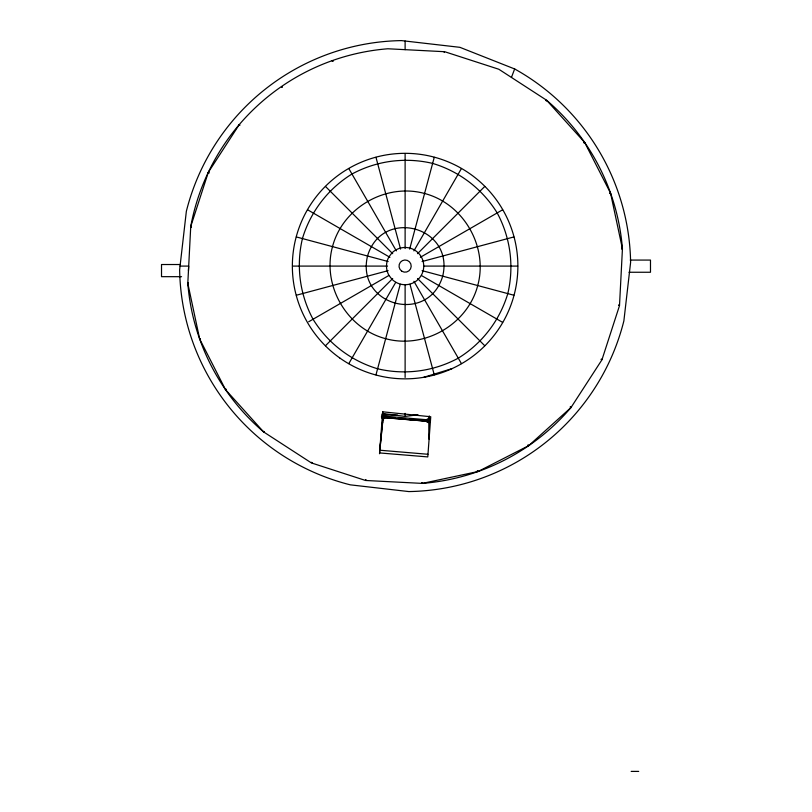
<?xml version="1.0" encoding="UTF-8"?>
<svg xmlns="http://www.w3.org/2000/svg" width="812" height="812" viewBox="0 0 812 812"><rect width="100%" height="100%" fill="white"/><g stroke="black" fill="none" stroke-linecap="round" stroke-linejoin="round"><path stroke-width="1.22" d="M365.542 480.471L311.402 462.921L263.656 431.954L225.543 389.689L199.671 339L187.805 283.347L190.739 226.507A218.002 218.002 0 0 1 387.862 48.771L444.692 51.714L498.832 69.253L546.577 100.221L584.691 142.486L610.563 193.175L622.439 248.827L619.495 305.667L601.946 359.797L570.988 407.553L528.724 445.656L478.035 471.528L422.372 483.404L365.542 480.471C365.715 478.532 366.841 481.293 365.542 480.075M429.223 438.805L429.294 416.069M382.584 416.312L382.685 411.806L430.746 416.749L427.782 456.912L379.569 452.934L382.685 411.806M384.056 417.642L384.177 416.14L382.553 417.51L429.04 421.438L429.172 416.312M427.68 419.814L427.548 421.306L429.172 419.936L382.685 416.018M379.508 453.746L382.858 418.373M382.361 423.61L383.568 418.647M375.976 374.85L400.245 284.271M409.664 249.111L434.258 157.325M190.739 226.507L208.288 172.377L239.246 124.622M511.438 77.434L514.656 68.959L459.907 47.329L401.422 40.6A225.523 225.523 0 0 0 186.354 211.303L179.635 269.787A225.523 225.523 0 0 0 350.327 484.845L408.822 491.575A225.523 225.523 0 0 0 623.88 320.872L630.609 262.388A225.523 225.523 0 0 0 514.656 68.959M348.815 363.603L395.708 282.393M413.907 250.867L461.419 168.571M325.5 345.709L392.693 278.516M417.541 253.659L484.734 186.466M308.692 321.755L388.816 275.501M420.332 257.302L502.628 209.79M423.803 377.286L451.949 368.658M296.36 295.233L388.146 270.64M422.088 261.535L513.874 236.942M382.523 413.46L405.117 416.434L417.672 414.78M383.213 414.607L385.426 414.404M444.337 51.714L444.205 52.445M630.254 260.073L650.483 260.073L650.483 272.253L628.985 272.253M180.315 264.519L161.517 264.519L161.517 276.669L181.563 276.689M180.051 266.092L188.688 266.092L188.455 270.65M292.523 266.092L387.547 266.092M423.945 266.092L517.711 266.092M631.178 771.4L638.689 771.4M397.657 415.115L384.918 415.074L381.772 414.211M413.409 415.176L418.21 415.196M384.086 417.185L386.573 417.398M391.546 417.815L395.271 418.129M400.245 418.556L405.218 418.972M410.192 419.388L413.917 419.702M420.129 420.23L423.854 420.545M384.076 417.338L386.563 417.551M389.049 417.764L395.261 418.281M398.986 418.596L405.208 419.124M408.933 419.439L415.145 419.966M417.632 420.169L423.854 420.697M384.056 417.561L427.548 421.235M427.934 454.273L379.793 450.213L382.706 422.189M296.36 236.942L388.146 261.535M422.088 270.64L513.874 295.233M307.606 209.79L389.902 257.302M421.428 275.501L502.628 322.384M325.5 186.466L392.693 253.659M417.541 278.516L484.734 345.709M348.815 168.571L396.327 250.867M413.907 281.307L461.419 363.603M375.976 157.325L400.57 249.111M409.989 284.271L434.258 374.85M429.172 421.611L429.172 439.251M405.117 41.026L405.117 49.664M405.117 153.488L405.117 248.513M405.117 284.921L405.117 377.428M405.117 413.359L405.117 416.434M570.988 407.553A218.002 218.002 0 0 1 422.372 483.404M263.656 431.954A218.002 218.002 0 0 1 187.805 283.347M546.577 100.221A218.002 218.002 0 0 1 622.439 248.827M302.429 238.576C295.954 265.869 299.729 294.543 313.046 319.248C327.774 343.131 350.723 360.731 377.6 368.78C404.904 375.256 433.578 371.48 458.272 358.153C482.155 343.425 499.766 320.486 507.804 293.599C514.28 266.306 510.504 237.632 497.188 212.937C482.46 189.044 459.511 171.444 432.634 163.405C405.33 156.929 376.656 160.695 351.961 174.022C328.078 188.749 310.468 211.688 302.429 238.576M332.504 246.635C321.846 285.428 346.734 328.525 385.659 338.695C424.463 349.353 467.56 324.475 477.73 285.54C488.388 246.746 463.5 203.65 424.574 193.479C385.781 182.822 342.674 207.699 332.504 246.635M367.531 256.013C355.656 305.667 428.168 325.094 442.702 276.161C454.578 226.507 382.066 207.08 367.531 256.013M190.759 226.771L191.429 227.096L190.8 226.68M187.816 283.601C188.455 284.85 188.506 281.145 187.816 283.601M208.308 172.631L209.019 172.865L208.308 172.631M199.691 338.513L200.402 338.746L199.691 338.513M239.266 124.886L239.936 125.2L239.307 124.794M225.563 389.202L226.274 389.435L225.563 389.202M281.531 86.772L282.251 87.006L281.531 86.772M263.677 431.466L264.387 431.7L263.677 431.466M332.22 60.9L332.94 61.133L332.22 60.9M311.422 462.424L312.133 462.657L311.422 462.424M421.641 482.917L422.362 483.15L421.641 482.917M477.304 471.041L478.014 471.275L477.304 471.041M545.847 100.475L546.567 100.708L545.847 100.475M527.993 445.169L528.703 445.402L527.993 445.169M583.96 142.739L584.67 142.973L583.96 142.739M570.257 407.056L570.968 407.289L570.298 406.974M609.832 193.429L610.543 193.662L609.832 193.429M601.215 359.31L601.925 359.543L601.215 359.31M621.698 248.34C622.337 250.512 622.246 248.442 621.748 248.249M618.764 305.17L619.475 305.403L618.805 305.089M391.942 252.918L388.978 256.775A18.635 18.635 0 0 0 388.978 275.4L391.942 279.267A18.635 18.635 0 0 0 418.292 279.267A18.635 18.635 0 0 0 418.292 252.918A18.635 18.635 0 0 0 391.942 252.918M401.767 271.178A6.09 6.09 0 0 0 411.197 266.438A6.09 6.09 0 0 0 402.387 260.642A6.09 6.09 0 0 0 401.767 271.178M339.7 357.93A112.756 112.756 0 0 0 517.366 276.821A112.756 112.756 0 0 0 358.285 163.516A112.756 112.756 0 0 0 339.7 357.93M382.432 418.454A1.878 1.878 0 0 0 385.243 416.83A1.878 1.878 0 0 0 382.432 415.196A1.878 1.878 0 0 0 382.432 418.454M427.285 422.169A1.878 1.878 0 0 0 430.238 420.778A1.878 1.878 0 0 0 427.559 418.921A1.878 1.878 0 0 0 427.285 422.169"/></g></svg>
